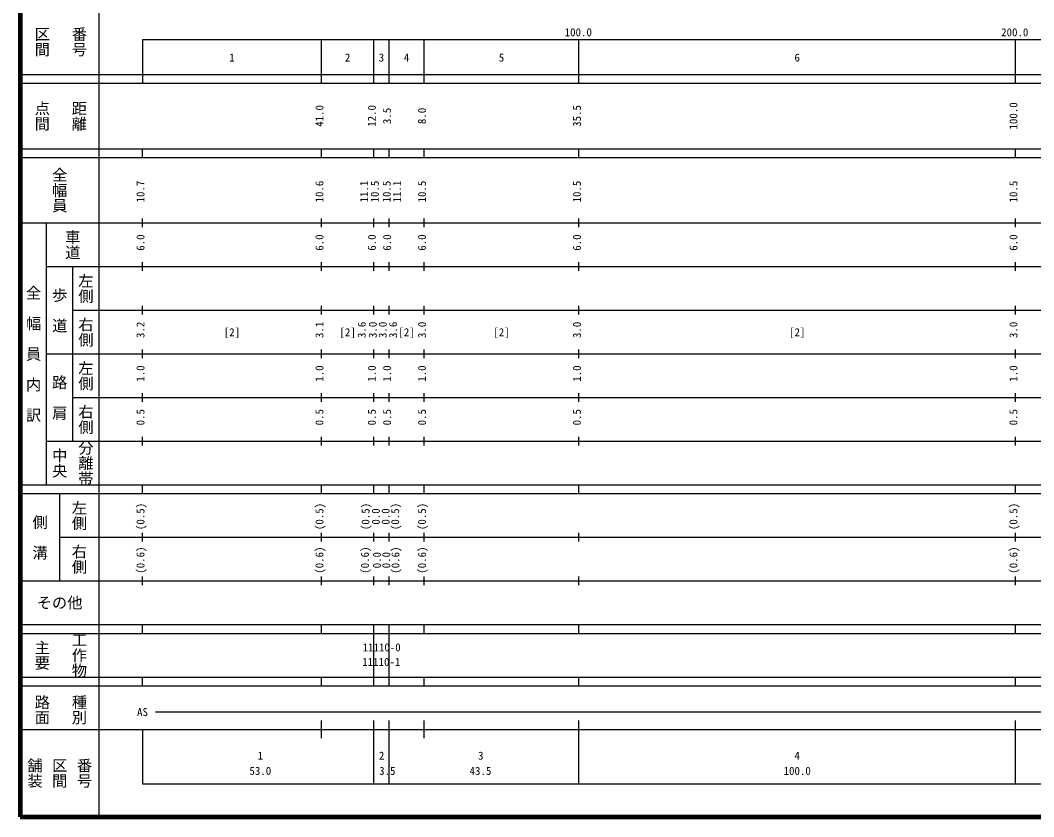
# Model space of a CAD drawing. Units: millimetres on the paper, enlarged 1000 times. Extents: x 40000 to 680000, y 20000 to 380000.
# Drawn here: x 40000 to 272190, y 20000 to 202409 of the extents above; entities that cross this region are included whole.
import ezdxf
from ezdxf.enums import TextEntityAlignment as Align

# ---------------------------------------------------------------- set-up
doc = ezdxf.new("R2010")
doc.units = ezdxf.units.MM
doc.header["$LTSCALE"] = 1000
doc.layers.add('M-TTL', color=2, linetype='Continuous', lineweight=140)
doc.layers.add('M-TTL-BAND', color=7, linetype='Continuous', lineweight=25)
doc.styles.add('@ＭＳ ゴシック', font='')
doc.styles.add('ＭＳ ゴシック', font='')
doc.styles.get('@ＭＳ ゴシック').set_extended_font_data('@MS Gothic')
doc.styles.get('ＭＳ ゴシック').set_extended_font_data('MS Gothic')

msp = doc.modelspace()

# ---------------------------------------------------------------- linework, layer by layer
at = {"layer": 'M-TTL'}
for p, q in [((40000, 380000), (40000, 20000)), ((40000, 20000), (680000, 20000))]:
    msp.add_line(p, q, dxfattribs=at)
at = {"layer": 'M-TTL-BAND'}
for p, q in [((58000, 370000), (58000, 20000)), ((68000, 198000), (579000, 198000)), ((68000, 198000), (68000, 188000)), ((109000, 188000), (109000, 198000)), ((121000, 188000), (121000, 198000)), ((124500, 188000), (124500, 198000)), ((132500, 188000), (132500, 198000)), ((168000, 188000), (168000, 198000)), ((268000, 188000), (268000, 198000)), ((40000, 190000), (579000, 190000)), ((40000, 188000), (579000, 188000)), ((40000, 173000), (579000, 173000)), ((68000, 171000), (68000, 173000)), ((109000, 171000), (109000, 173000)), ((121000, 171000), (121000, 173000)), ((124500, 171000), (124500, 173000)), ((132500, 171000), (132500, 173000)), ((168000, 171000), (168000, 173000)), ((268000, 171000), (268000, 173000)), ((40000, 171000), (579000, 171000)), ((40000, 156000), (579000, 156000)), ((46000, 96000), (46000, 156000)), ((68000, 155000), (68000, 157000)), ((109000, 155000), (109000, 157000)), ((121000, 155000), (121000, 157000)), ((124500, 155000), (124500, 157000)), ((132500, 155000), (132500, 157000)), ((168000, 155000), (168000, 157000)), ((268000, 155000), (268000, 157000)), ((68000, 145000), (68000, 147000)), ((109000, 145000), (109000, 147000)), ((121000, 145000), (121000, 147000)), ((124500, 145000), (124500, 147000)), ((132500, 145000), (132500, 147000)), ((168000, 145000), (168000, 147000)), ((268000, 145000), (268000, 147000)), ((46000, 146000), (579000, 146000)), ((52000, 146000), (52000, 106000)), ((68000, 135000), (68000, 137000)), ((109000, 135000), (109000, 137000)), ((121000, 135000), (121000, 137000)), ((124500, 135000), (124500, 137000)), ((132500, 135000), (132500, 137000)), ((168000, 135000), (168000, 137000)), ((268000, 135000), (268000, 137000)), ((52000, 136000), (579000, 136000)), ((46000, 126000), (579000, 126000)), ((68000, 125000), (68000, 127000)), ((109000, 125000), (109000, 127000)), ((121000, 125000), (121000, 127000)), ((124500, 125000), (124500, 127000)), ((132500, 125000), (132500, 127000)), ((168000, 125000), (168000, 127000)), ((268000, 125000), (268000, 127000)), ((68000, 115000), (68000, 117000)), ((109000, 115000), (109000, 117000)), ((121000, 115000), (121000, 117000)), ((124500, 115000), (124500, 117000)), ((132500, 115000), (132500, 117000)), ((168000, 115000), (168000, 117000)), ((268000, 115000), (268000, 117000)), ((52000, 116000), (579000, 116000)), ((68000, 105000), (68000, 107000)), ((109000, 105000), (109000, 107000)), ((121000, 105000), (121000, 107000)), ((124500, 105000), (124500, 107000)), ((132500, 105000), (132500, 107000)), ((168000, 105000), (168000, 107000)), ((268000, 105000), (268000, 107000)), ((46000, 106000), (579000, 106000)), ((40000, 96000), (579000, 96000)), ((68000, 94000), (68000, 96000)), ((109000, 94000), (109000, 96000)), ((121000, 94000), (121000, 96000)), ((124500, 94000), (124500, 96000)), ((132500, 94000), (132500, 96000)), ((168000, 94000), (168000, 96000)), ((268000, 94000), (268000, 96000)), ((40000, 94000), (579000, 94000)), ((49000, 94000), (49000, 74000)), ((49000, 84000), (579000, 84000)), ((68000, 83000), (68000, 85000)), ((109000, 83000), (109000, 85000)), ((121000, 83000), (121000, 85000)), ((124500, 83000), (124500, 85000)), ((132500, 83000), (132500, 85000)), ((168000, 83000), (168000, 85000)), ((268000, 83000), (268000, 85000)), ((68000, 73000), (68000, 75000)), ((109000, 73000), (109000, 75000)), ((121000, 73000), (121000, 75000)), ((124500, 73000), (124500, 75000)), ((132500, 73000), (132500, 75000)), ((168000, 73000), (168000, 75000)), ((268000, 73000), (268000, 75000)), ((40000, 74000), (579000, 74000)), ((40000, 64000), (579000, 64000)), ((68000, 62000), (68000, 64000)), ((109000, 62000), (109000, 64000)), ((121000, 62000), (121000, 64000)), ((124500, 62000), (124500, 64000)), ((132500, 62000), (132500, 64000)), ((168000, 62000), (168000, 64000)), ((268000, 62000), (268000, 64000)), ((40000, 62000), (579000, 62000)), ((121000, 52000), (121000, 62000)), ((124500, 52000), (124500, 62000)), ((40000, 52000), (579000, 52000)), ((68000, 50000), (68000, 52000)), ((109000, 50000), (109000, 52000)), ((121000, 50000), (121000, 52000)), ((124500, 50000), (124500, 52000)), ((132500, 50000), (132500, 52000)), ((168000, 50000), (168000, 52000)), ((268000, 50000), (268000, 52000)), ((40000, 50000), (579000, 50000)), ((71000, 44000), (565000, 44000)), ((109000, 38000), (109000, 42000)), ((121000, 27500), (121000, 42000)), ((124500, 27500), (124500, 42000)), ((132500, 38000), (132500, 42000)), ((168000, 27500), (168000, 42000)), ((268000, 27500), (268000, 42000)), ((40000, 40000), (579000, 40000)), ((68000, 40000), (68000, 27500)), ((68000, 27500), (579000, 27500))]:
    msp.add_line(p, q, dxfattribs=at)

# ---------------------------------------------------------------- texts
at = {"layer": 'M-TTL-BAND', "style": '@ＭＳ ゴシック'}
for s, p in [('区間', (45000, 197500)), ('番号', (53500, 197500)), ('点間', (45000, 180500)), ('距離', (53500, 180500)), ('全幅員', (49000, 163500)), ('車道', (52000, 151000)), ('左側', (55000, 141000)), ('全\u3000幅\u3000員\u3000内\u3000訳', (43000, 126000)), ('歩\u3000道', (49000, 136000)), ('右側', (55000, 131000)), ('左側', (55000, 121000)), ('路\u3000肩', (49000, 116000)), ('右側', (55000, 111000)), ('分離帯', (55000, 101000)), ('中央', (49000, 101000)), ('左側', (53500, 89000)), ('側\u3000溝', (44500, 84000)), ('右側', (53500, 79000)), ('工作物', (53500, 57000)), ('主要', (45000, 57000)), ('路面', (45000, 44500)), ('種別', (53500, 44500)), ('舗装', (43333, 30000)), ('区間', (49000, 30000)), ('番号', (54667, 30000))]:
    msp.add_text(s, height=2566, rotation=270, dxfattribs=at).set_placement(p, align=Align.MIDDLE_CENTER)
at = {"layer": 'M-TTL-BAND', "style": 'ＭＳ ゴシック'}
for s, p in [('100.0', (167844, 198195)), ('200.0', (267844, 198195)), ('1', (88500, 192405)), ('2', (115000, 192405)), ('3', (122750, 192405)), ('4', (128500, 192405)), ('5', (150250, 192405)), ('6', (218000, 192405)), ('[2]', (88500, 129500)), ('[2]', (115000, 129500)), ('[2]', (128500, 129500)), ('[2]', (150250, 129500)), ('[2]', (218000, 129500)), ('AS', (68000, 42500)), ('1', (95030, 32523)), ('2', (122799, 32523)), ('3', (145495, 32523)), ('4', (218000, 32523)), ('53.0', (94999, 29033)), ('3.5', (124090, 29033)), ('43.5', (145434, 29033)), ('100.0', (218000, 29033))]:
    msp.add_text(s, height=1833, dxfattribs=at).set_placement(p, align=Align.BOTTOM_CENTER)
for s, p in [('100.0', (269000, 180500)), ('41.0', (110000, 180500)), ('12.0', (122000, 180500)), ('3.5', (125500, 180500)), ('8.0', (133500, 180500)), ('35.5', (169000, 180500)), ('10.7', (69000, 163174)), ('10.6', (110000, 163174)), ('11.1', (120240, 163174)), ('10.5', (122689, 163174)), ('10.5', (125403, 163174)), ('11.1', (127787, 163174)), ('10.5', (133500, 163174)), ('10.5', (169000, 163174)), ('10.5', (269000, 163174)), ('6.0', (69000, 151500)), ('6.0', (110000, 151500)), ('6.0', (122000, 151500)), ('6.0', (125500, 151500)), ('6.0', (133500, 151500)), ('6.0', (169000, 151500)), ('6.0', (269000, 151500)), ('3.2', (69000, 131500)), ('3.1', (110000, 131500)), ('3.6', (119692, 131500)), ('3.0', (122216, 131500)), ('3.0', (124500, 131500)), ('3.6', (126870, 131500)), ('3.0', (133500, 131500)), ('3.0', (169000, 131500)), ('3.0', (269000, 131500)), ('1.0', (69000, 121500)), ('1.0', (110000, 121500)), ('1.0', (122000, 121500)), ('1.0', (125500, 121500)), ('1.0', (133500, 121500)), ('1.0', (169000, 121500)), ('1.0', (269000, 121500)), ('0.5', (69000, 111500)), ('0.5', (110000, 111500)), ('0.5', (122000, 111500)), ('0.5', (125500, 111500)), ('0.5', (133500, 111500)), ('0.5', (169000, 111500)), ('0.5', (269000, 111500)), ('(0.5)', (69000, 88764)), ('(0.5)', (110000, 88764)), ('(0.5)', (120568, 88764)), ('(0.5)', (127354, 88764)), ('(0.5)', (133500, 88764)), ('(0.5)', (269000, 88764)), ('0.0', (122924, 88764)), ('0.0', (125161, 88764)), ('(0.6)', (69000, 78764)), ('(0.6)', (110000, 78764)), ('(0.6)', (120426, 78764)), ('(0.6)', (127408, 78764)), ('(0.6)', (133500, 78764)), ('(0.6)', (269000, 78764)), ('0.0', (123177, 78764)), ('0.0', (125296, 78764))]:
    msp.add_text(s, height=1833, rotation=90, dxfattribs=at).set_placement(p, align=Align.BOTTOM_CENTER)
msp.add_text('その他', height=2566, dxfattribs=at).set_placement((49000, 69000), align=Align.MIDDLE_CENTER)
for s, p in [('11110-0', (118430, 57325)), ('11110-1', (118340, 53993))]:
    msp.add_text(s, height=1833, dxfattribs=at).set_placement(p, align=Align.BOTTOM_LEFT)

doc.saveas('drawing.dxf')
